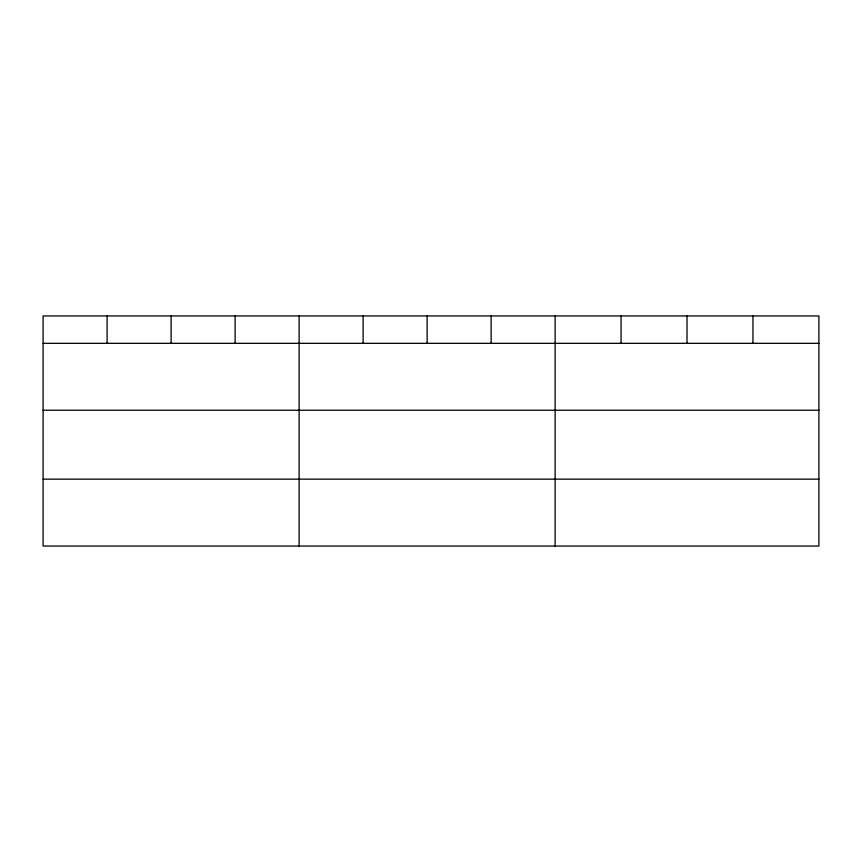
<?xml version="1.0" encoding="UTF-8"?>
<svg xmlns="http://www.w3.org/2000/svg" width="862" height="862" viewBox="0 0 862 862"><rect width="100%" height="100%" fill="white"/><g stroke="black" fill="none" stroke-linecap="round" stroke-linejoin="round"><path stroke-width="1.29" d="M818.9 410.237L818.9 315.955L43.1 315.955L43.1 546.045L818.9 546.045L818.9 410.237L43.1 410.237M43.1 343.335L818.9 343.335M43.1 479.153L818.9 479.153M752.957 315.955L752.957 343.335M687.014 315.955L687.014 343.335M621.071 315.955L621.071 343.335M555.128 315.955L555.128 546.045M491.124 315.955L491.124 343.335M427.121 315.955L427.121 343.335M363.117 315.955L363.117 343.335M299.114 315.955L299.114 546.045M235.11 315.955L235.11 343.335M171.107 315.955L171.107 343.335M107.103 315.955L107.103 343.335"/></g></svg>
